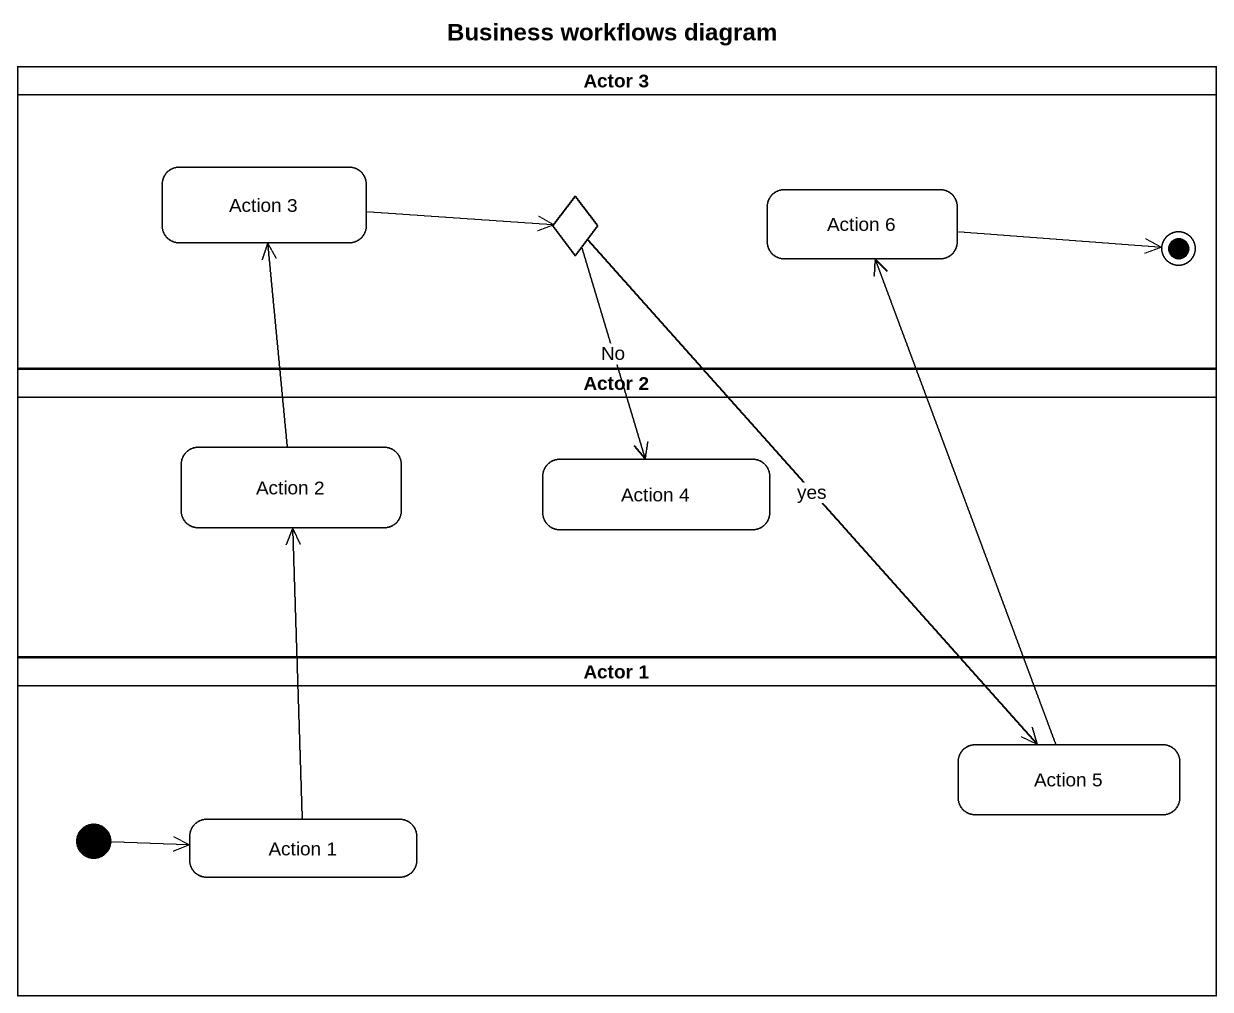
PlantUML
@startuml
title Business workflows diagram
hide empty description
state "Actor 3" as Actor_3 <<partition>> {
  state "Action 3" as Action_3
  state choice1 <<choice>>
  state "Action 6" as Action_6
  Action_6 -right-> [*]
}
state "Actor 2" as Actor_2 <<partition>> {
  state "Action 2" as Action_2
  state "Action 4" as Action_4
}
state "Actor 1" as Actor_1 <<partition>> {
  state "Action 5" as Action_5
  state "Action 1" as Action_1
  [*] -right-> Action_1
}
Action_3 -right-> choice1
choice1 --> Action_4 : No
choice1 --> Action_5 : yes
Action_2 -up-> Action_3
Action_5 -up-> Action_6
Action_1 -up-> Action_2
@enduml
